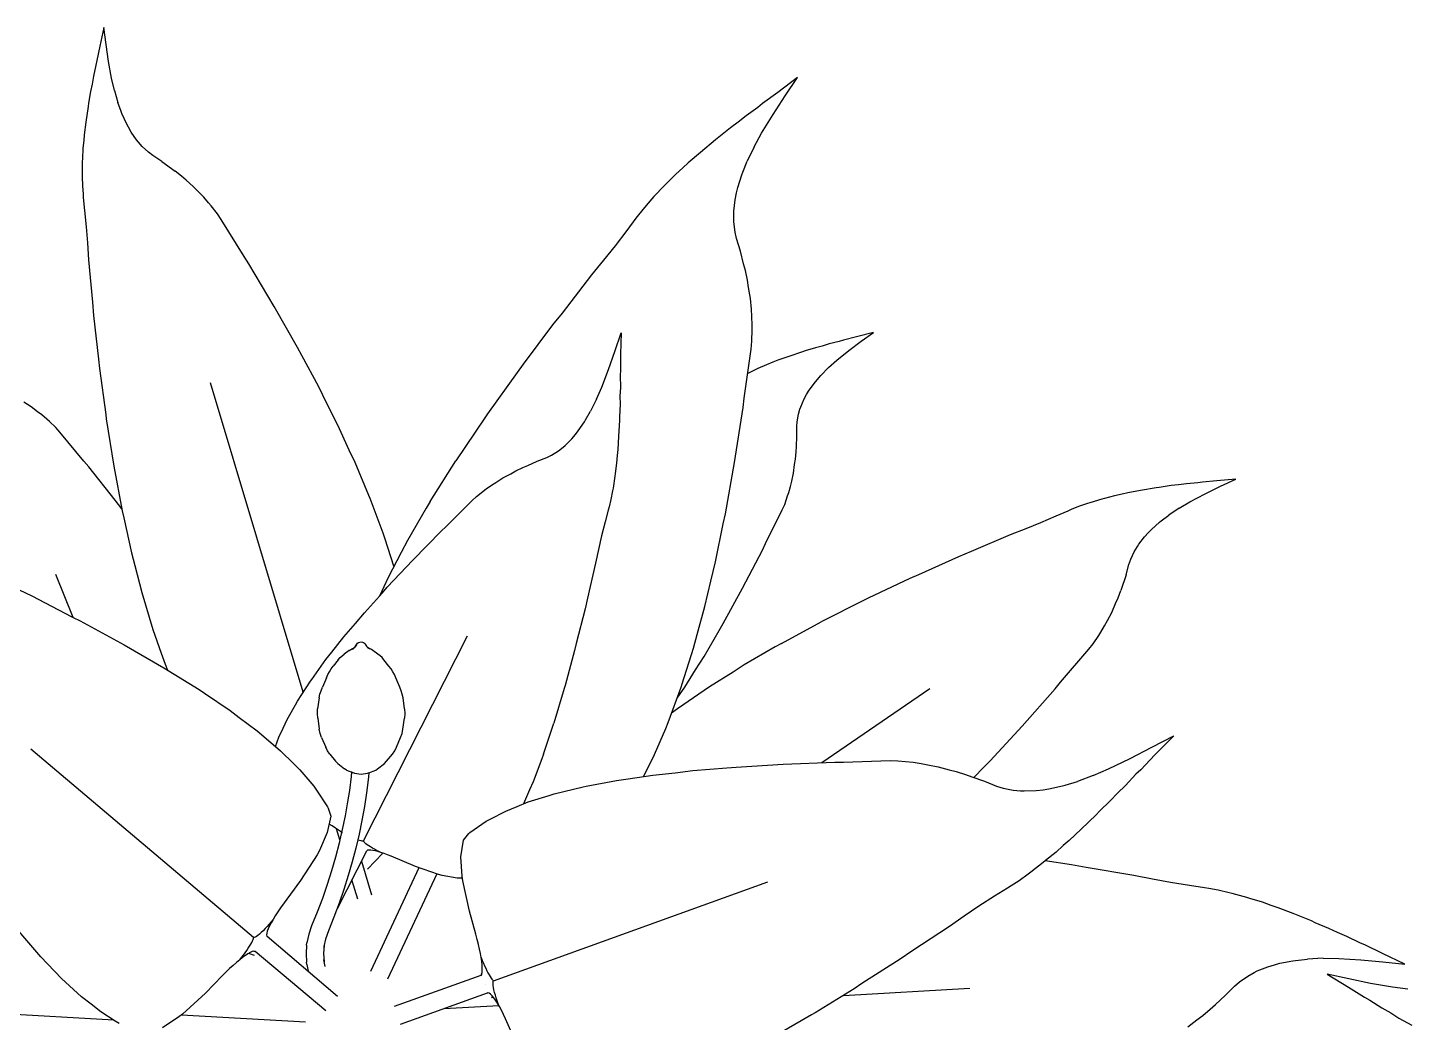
# Model space of a CAD drawing. Header units: metres. Extents: x 244.4 to 340.3, y -4.1 to 64.3.
# Drawn here: x 251.704 to 252.232, y 35.942 to 36.323 of the extents above; entities that cross this region are included whole.
import ezdxf

# ---------------------------------------------------------------- set-up
doc = ezdxf.new("R2010")
doc.units = ezdxf.units.M
doc.layers.add('Edges', color=7, linetype='Continuous')

msp = doc.modelspace()

# ---------------------------------------------------------------- linework, layer by layer
at = {"layer": 'Edges'}
for p, q in [((251.73293, 36.32262), (251.73139, 36.31547)), ((251.73375, 36.31618), (251.73293, 36.32262)), ((251.73139, 36.31547), (251.73014, 36.31002)), ((251.73468, 36.30969), (251.73375, 36.31618)), ((251.73014, 36.31002), (251.72984, 36.30824)), ((251.73586, 36.3032), (251.73468, 36.30969)), ((251.72888, 36.30402), (251.72838, 36.30096)), ((251.72984, 36.30824), (251.72888, 36.30402)), ((251.73692, 36.29857), (251.73586, 36.3032)), ((251.99858, 36.30347), (251.99098, 36.29777)), ((251.99382, 36.29644), (251.99858, 36.30347)), ((251.72777, 36.29818), (251.72706, 36.29369)), ((251.72838, 36.30096), (251.72777, 36.29818)), ((251.73692, 36.29857), (251.73826, 36.29395)), ((251.99098, 36.29777), (251.98513, 36.29355)), ((251.72706, 36.29369), (251.72681, 36.29246)), ((251.73949, 36.29053), (251.73826, 36.29395)), ((251.98513, 36.29355), (251.98334, 36.29207)), ((251.98915, 36.28936), (251.99382, 36.29644)), ((251.72681, 36.29246), (251.72596, 36.28647)), ((251.73979, 36.28971), (251.73949, 36.29053)), ((251.74149, 36.28595), (251.73979, 36.28971)), ((251.97885, 36.28886), (251.97577, 36.28636)), ((251.98334, 36.29207), (251.97885, 36.28886)), ((251.98477, 36.28217), (251.98915, 36.28936)), ((251.72596, 36.28647), (251.72535, 36.28161)), ((251.74229, 36.28449), (251.74149, 36.28595)), ((251.74337, 36.28259), (251.74229, 36.28449)), ((251.74542, 36.2796), (251.74337, 36.28259)), ((251.97285, 36.28425), (251.9684, 36.28061)), ((251.97577, 36.28636), (251.97285, 36.28425)), ((251.98187, 36.27691), (251.98477, 36.28217)), ((251.72519, 36.27936), (251.72488, 36.27642)), ((251.72535, 36.28161), (251.72519, 36.27936)), ((251.7461, 36.27879), (251.74542, 36.2796)), ((251.74761, 36.27707), (251.7461, 36.27879)), ((251.74995, 36.2749), (251.74761, 36.27707)), ((251.96713, 36.27968), (251.96131, 36.27481)), ((251.9684, 36.28061), (251.96713, 36.27968)), ((251.98187, 36.27691), (251.97926, 36.27146)), ((251.72462, 36.27138), (251.72455, 36.26656)), ((251.7247, 36.27237), (251.72462, 36.27138)), ((251.72488, 36.27642), (251.7247, 36.27237)), ((251.7516, 36.27366), (251.74995, 36.2749)), ((251.75506, 36.2714), (251.7516, 36.27366)), ((251.75506, 36.2714), (251.76015, 36.2677)), ((251.96131, 36.27481), (251.95669, 36.27086)), ((251.97757, 36.26723), (251.97926, 36.27146)), ((251.72455, 36.26656), (251.72459, 36.26556)), ((251.76256, 36.26577), (251.76015, 36.2677)), ((251.95196, 36.26653), (251.94843, 36.26301)), ((251.95467, 36.26893), (251.95196, 36.26653)), ((251.95669, 36.27086), (251.95467, 36.26893)), ((251.97567, 36.26136), (251.97718, 36.26623)), ((251.97718, 36.26623), (251.97757, 36.26723)), ((251.72459, 36.26556), (251.72466, 36.26196)), ((251.72466, 36.26196), (251.7249, 36.25896)), ((251.76434, 36.26421), (251.76256, 36.26577)), ((251.76707, 36.26178), (251.76434, 36.26421)), ((251.76952, 36.25932), (251.76707, 36.26178)), ((251.94755, 36.26219), (251.94353, 36.25795)), ((251.94843, 36.26301), (251.94755, 36.26219)), ((251.97522, 36.25935), (251.97567, 36.26136)), ((251.7249, 36.25896), (251.72499, 36.25752)), ((251.72499, 36.25752), (251.72553, 36.25256)), ((251.77115, 36.25765), (251.76952, 36.25932)), ((251.77301, 36.25554), (251.77115, 36.25765)), ((251.77395, 36.25437), (251.77301, 36.25554)), ((251.94275, 36.25702), (251.9399, 36.2538)), ((251.94353, 36.25795), (251.94275, 36.25702)), ((251.97418, 36.25232), (251.97468, 36.25674)), ((251.97468, 36.25674), (251.97522, 36.25935)), ((251.72553, 36.25256), (251.72611, 36.2463)), ((251.77634, 36.25131), (251.77395, 36.25437)), ((251.77783, 36.24911), (251.77634, 36.25131)), ((251.93769, 36.25096), (251.93662, 36.24964)), ((251.9399, 36.2538), (251.93769, 36.25096)), ((251.97415, 36.25102), (251.97418, 36.25232)), ((251.97419, 36.24823), (251.97415, 36.25102)), ((251.72611, 36.2463), (251.7266, 36.24016)), ((251.78662, 36.23495), (251.77783, 36.24911)), ((251.93662, 36.24964), (251.93313, 36.24491)), ((251.97465, 36.24436), (251.97419, 36.24823)), ((251.7266, 36.24016), (251.72702, 36.23377)), ((251.93313, 36.24491), (251.92868, 36.23909)), ((251.97522, 36.24188), (251.97465, 36.24436)), ((251.97669, 36.23705), (251.97522, 36.24188)), ((251.78837, 36.23221), (251.78662, 36.23495)), ((251.92868, 36.23909), (251.92428, 36.23356)), ((251.9779, 36.23221), (251.97669, 36.23705)), ((251.72702, 36.23377), (251.72855, 36.21753)), ((251.79812, 36.21586), (251.78837, 36.23221)), ((251.92428, 36.23356), (251.91966, 36.22796)), ((251.97857, 36.22962), (251.9779, 36.23221)), ((251.97933, 36.22597), (251.97857, 36.22962)), ((251.91966, 36.22796), (251.90836, 36.21335)), ((251.97977, 36.22316), (251.97933, 36.22597)), ((251.98046, 36.21886), (251.97977, 36.22316)), ((251.98085, 36.21477), (251.98046, 36.21886)), ((251.72855, 36.21753), (251.72897, 36.21236)), ((251.80703, 36.20021), (251.79812, 36.21586)), ((251.90836, 36.21335), (251.90474, 36.20882)), ((251.98109, 36.21204), (251.98085, 36.21477)), ((251.72897, 36.21236), (251.73086, 36.19563)), ((251.90474, 36.20882), (251.89351, 36.19374)), ((251.98121, 36.20877), (251.98109, 36.21204)), ((251.98119, 36.20702), (251.98121, 36.20877)), ((251.92859, 36.19869), (251.93097, 36.20574)), ((251.93097, 36.20574), (251.93079, 36.19758)), ((251.98109, 36.20257), (251.98119, 36.20702)), ((252.01611, 36.203), (252.01453, 36.20251)), ((252.02113, 36.20423), (252.01611, 36.203)), ((252.02767, 36.20594), (252.02113, 36.20423)), ((252.02291, 36.20252), (252.02767, 36.20594)), ((251.80869, 36.19705), (251.80703, 36.20021)), ((251.92616, 36.19175), (251.92859, 36.19869)), ((251.93079, 36.19758), (251.93078, 36.19145)), ((251.97814, 36.1808), (251.9808, 36.19956)), ((251.9808, 36.19956), (251.98109, 36.20257)), ((252.00038, 36.19852), (251.99517, 36.19677)), ((252.00148, 36.19882), (252.00038, 36.19852)), ((252.00543, 36.20008), (252.00148, 36.19882)), ((252.00796, 36.20071), (252.00543, 36.20008)), ((252.01067, 36.20156), (252.00796, 36.20071)), ((252.01453, 36.20251), (252.01067, 36.20156)), ((252.01359, 36.1953), (252.01817, 36.199)), ((252.01817, 36.199), (252.02291, 36.20252)), ((251.73086, 36.19563), (251.73123, 36.19208)), ((251.81515, 36.18506), (251.80869, 36.19705)), ((251.89351, 36.19374), (251.89111, 36.19062)), ((251.98666, 36.19357), (251.98336, 36.19208)), ((251.98913, 36.19451), (251.98666, 36.19357)), ((251.991, 36.1953), (251.98913, 36.19451)), ((251.99517, 36.19677), (251.991, 36.1953)), ((252.01044, 36.19248), (252.00744, 36.18943)), ((252.01044, 36.19248), (252.01359, 36.1953)), ((251.73123, 36.19208), (251.73359, 36.17452)), ((251.89111, 36.19062), (251.87982, 36.17475)), ((251.92356, 36.185), (251.92616, 36.19175)), ((251.93078, 36.19145), (251.93066, 36.18946)), ((251.93066, 36.18946), (251.93069, 36.18482)), ((251.98254, 36.19174), (251.97948, 36.19024)), ((251.98336, 36.19208), (251.98254, 36.19174)), ((252.00486, 36.18638), (252.00535, 36.18697)), ((252.00535, 36.18697), (252.00744, 36.18943)), ((251.80923, 36.06822), (251.77373, 36.18657)), ((251.81827, 36.17874), (251.81515, 36.18506)), ((251.92154, 36.18033), (251.92356, 36.185)), ((251.93069, 36.18482), (251.93053, 36.18147)), ((252.00106, 36.18045), (252.002, 36.18213)), ((252.002, 36.18213), (252.00275, 36.18341)), ((252.00275, 36.18341), (252.00486, 36.18638)), ((251.70499, 36.17742), (251.7022, 36.17919)), ((251.7075, 36.17558), (251.70499, 36.17742)), ((251.82249, 36.17037), (251.81827, 36.17874)), ((251.92154, 36.18033), (251.91928, 36.17577)), ((251.93055, 36.17846), (251.93032, 36.17365)), ((251.93053, 36.18147), (251.93055, 36.17846)), ((251.97438, 36.15609), (251.9777, 36.17717)), ((251.9777, 36.17717), (251.97814, 36.1808)), ((251.99888, 36.17461), (251.99945, 36.17659)), ((251.99945, 36.17659), (251.99975, 36.17749)), ((251.99975, 36.17749), (252.00106, 36.18045)), ((251.70916, 36.17434), (251.7075, 36.17558)), ((251.71107, 36.17275), (251.70916, 36.17434)), ((251.71205, 36.17184), (251.71107, 36.17275)), ((251.71451, 36.1695), (251.71205, 36.17184)), ((251.73359, 36.17452), (251.7338, 36.17287)), ((251.7338, 36.17287), (251.7367, 36.15471)), ((251.87875, 36.17329), (251.86764, 36.1568)), ((251.87982, 36.17475), (251.87875, 36.17329)), ((251.91456, 36.16822), (251.91693, 36.1717)), ((251.91693, 36.1717), (251.91738, 36.17247)), ((251.91738, 36.17247), (251.91928, 36.17577)), ((251.93033, 36.17236), (251.92998, 36.16608)), ((251.93032, 36.17365), (251.93033, 36.17236)), ((251.99825, 36.16986), (251.99838, 36.17176)), ((251.99838, 36.17176), (251.99888, 36.17461)), ((251.71606, 36.1678), (251.71451, 36.1695)), ((251.72525, 36.15667), (251.71606, 36.1678)), ((251.82683, 36.16089), (251.82249, 36.17037)), ((251.9121, 36.16522), (251.9135, 36.16689)), ((251.9135, 36.16689), (251.91456, 36.16822)), ((251.92998, 36.16608), (251.92968, 36.1611)), ((251.99808, 36.16227), (251.99826, 36.16604)), ((251.99826, 36.16604), (251.99825, 36.16986)), ((251.82906, 36.15614), (251.82683, 36.16089)), ((251.90434, 36.15896), (251.90698, 36.16061)), ((251.90698, 36.16061), (251.90875, 36.16198)), ((251.90875, 36.16198), (251.90956, 36.16266)), ((251.90956, 36.16266), (251.9121, 36.16522)), ((251.92968, 36.1611), (251.92942, 36.15881)), ((251.99799, 36.16025), (251.99808, 36.16227)), ((251.72707, 36.15453), (251.72525, 36.15667)), ((251.83433, 36.14356), (251.82906, 36.15614)), ((251.8578, 36.1412), (251.86764, 36.1568)), ((251.89519, 36.155), (251.89879, 36.15662)), ((251.89879, 36.15662), (251.90251, 36.15808)), ((251.90251, 36.15808), (251.90434, 36.15896)), ((251.9292, 36.15588), (251.92867, 36.15187)), ((251.92942, 36.15881), (251.9292, 36.15588)), ((251.9709, 36.13651), (251.97438, 36.15609)), ((251.99695, 36.15205), (251.99742, 36.15532)), ((251.99742, 36.15532), (251.99773, 36.15744)), ((251.99773, 36.15744), (251.99799, 36.16025)), ((251.73726, 36.1417), (251.72707, 36.15453)), ((251.7367, 36.15471), (251.73991, 36.13765)), ((251.88304, 36.14853), (251.88573, 36.15022)), ((251.88573, 36.15022), (251.8887, 36.15181)), ((251.8887, 36.15181), (251.89065, 36.15289)), ((251.89065, 36.15289), (251.89327, 36.15417)), ((251.89327, 36.15417), (251.89519, 36.155)), ((251.92858, 36.15091), (251.92787, 36.14627)), ((251.92867, 36.15187), (251.92858, 36.15091)), ((251.99629, 36.14901), (251.99695, 36.15205)), ((251.87557, 36.14315), (251.87923, 36.14601)), ((251.87923, 36.14601), (251.88128, 36.14744)), ((251.88128, 36.14744), (251.88304, 36.14853)), ((251.92766, 36.14531), (251.92704, 36.14196)), ((251.92787, 36.14627), (251.92766, 36.14531)), ((251.99516, 36.14459), (251.99584, 36.14698)), ((251.99584, 36.14698), (251.99629, 36.14901)), ((252.12987, 36.14544), (252.12505, 36.14455)), ((252.13583, 36.14646), (252.12987, 36.14544)), ((252.13708, 36.14659), (252.13583, 36.14646)), ((252.14157, 36.14728), (252.13708, 36.14659)), ((252.14441, 36.14755), (252.14157, 36.14728)), ((252.14748, 36.148), (252.14441, 36.14755)), ((252.15178, 36.14837), (252.14748, 36.148)), ((252.15357, 36.14863), (252.15178, 36.14837)), ((252.15915, 36.14909), (252.15357, 36.14863)), ((252.15464, 36.1442), (252.16054, 36.14706)), ((252.16642, 36.1498), (252.15915, 36.14909)), ((252.16054, 36.14706), (252.16642, 36.1498)), ((251.73977, 36.1384), (251.73726, 36.1417)), ((251.83485, 36.14233), (251.83433, 36.14356)), ((251.83983, 36.1291), (251.83485, 36.14233)), ((251.8578, 36.1412), (251.85637, 36.1387)), ((251.86398, 36.13168), (251.87391, 36.14164)), ((251.87391, 36.14164), (251.87557, 36.14315)), ((251.92704, 36.14196), (251.92635, 36.1392)), ((251.99268, 36.13801), (251.99361, 36.14012)), ((251.99361, 36.14012), (251.99474, 36.14333)), ((251.99474, 36.14333), (251.99516, 36.14459)), ((252.10953, 36.1404), (252.10612, 36.13923)), ((252.11047, 36.14074), (252.10953, 36.1404)), ((252.11508, 36.14213), (252.11047, 36.14074)), ((252.11605, 36.14236), (252.11508, 36.14213)), ((252.11997, 36.14342), (252.11605, 36.14236)), ((252.12286, 36.14402), (252.11997, 36.14342)), ((252.12505, 36.14455), (252.12286, 36.14402)), ((252.14473, 36.13869), (252.14882, 36.1411)), ((252.14882, 36.1411), (252.15464, 36.1442)), ((251.73991, 36.13765), (251.74051, 36.13499)), ((251.74051, 36.13499), (251.74347, 36.12156)), ((251.85637, 36.1387), (251.84917, 36.12632)), ((251.92605, 36.1379), (251.92484, 36.13348)), ((251.92635, 36.1392), (251.92605, 36.1379)), ((251.97006, 36.13267), (251.9709, 36.13651)), ((251.98627, 36.12508), (251.99268, 36.13801)), ((252.09744, 36.13555), (252.09164, 36.13309)), ((252.10199, 36.13756), (252.09744, 36.13555)), ((252.10334, 36.13809), (252.10199, 36.13756)), ((252.10612, 36.13923), (252.10334, 36.13809)), ((252.13785, 36.13379), (252.14073, 36.13601)), ((252.14473, 36.13869), (252.14073, 36.13601)), ((251.8406, 36.12673), (251.83983, 36.1291)), ((251.85119, 36.1187), (251.86205, 36.12984)), ((251.86205, 36.12984), (251.86398, 36.13168)), ((251.92484, 36.13348), (251.92346, 36.12803)), ((251.96714, 36.11816), (251.97006, 36.13267)), ((252.08594, 36.13076), (252.07999, 36.12842)), ((252.09164, 36.13309), (252.08594, 36.13076)), ((252.13147, 36.12768), (252.13294, 36.12929)), ((252.13294, 36.12929), (252.13409, 36.13049)), ((252.13409, 36.13049), (252.13716, 36.13325)), ((252.13716, 36.13325), (252.13785, 36.13379)), ((251.84399, 36.11643), (251.8406, 36.12673)), ((251.84917, 36.12632), (251.84674, 36.12167)), ((251.92346, 36.12803), (251.92228, 36.12283)), ((251.98507, 36.12254), (251.98627, 36.12508)), ((252.07999, 36.12842), (252.06498, 36.12202)), ((252.1275, 36.12196), (252.12867, 36.12393)), ((252.12867, 36.12393), (252.12924, 36.12482)), ((252.12924, 36.12482), (252.13147, 36.12768)), ((251.74347, 36.12156), (251.74474, 36.11668)), ((251.84143, 36.10838), (251.85119, 36.1187)), ((251.84674, 36.12167), (251.84172, 36.11212)), ((251.92228, 36.12283), (251.92121, 36.11756)), ((251.97751, 36.108), (251.98507, 36.12254)), ((252.06018, 36.12004), (252.04482, 36.11316)), ((252.06498, 36.12202), (252.06018, 36.12004)), ((252.12546, 36.11712), (252.12614, 36.11908)), ((252.12614, 36.11908), (252.1275, 36.12196)), ((251.72111, 36.09683), (251.71447, 36.11325)), ((251.74474, 36.11668), (251.7474, 36.10642)), ((251.92121, 36.11756), (251.91805, 36.10425)), ((251.96532, 36.11074), (251.96714, 36.11816)), ((252.04482, 36.11316), (252.04155, 36.11173)), ((252.12436, 36.11315), (252.12238, 36.10717)), ((252.12436, 36.11315), (252.12546, 36.11712)), ((251.84172, 36.11212), (251.83838, 36.10494)), ((251.8396, 36.10627), (251.84143, 36.10838)), ((251.96308, 36.101), (251.96532, 36.11074)), ((251.97011, 36.09449), (251.97751, 36.108)), ((252.04155, 36.11173), (252.02554, 36.10414)), ((251.70041, 36.10738), (251.70525, 36.10508)), ((251.70525, 36.10508), (251.72064, 36.09707)), ((251.7474, 36.10642), (251.75169, 36.0922)), ((251.83264, 36.09863), (251.8396, 36.10627)), ((251.91805, 36.10425), (251.91717, 36.10013)), ((252.02403, 36.10344), (252.00761, 36.09516)), ((252.02554, 36.10414), (252.02403, 36.10344)), ((252.12033, 36.10212), (252.12128, 36.10429)), ((252.12128, 36.10429), (252.12238, 36.10717)), ((251.82926, 36.09453), (251.83264, 36.09863)), ((251.91717, 36.10013), (251.91381, 36.08689)), ((251.96011, 36.09032), (251.96308, 36.101)), ((252.11725, 36.09569), (252.11885, 36.09877)), ((252.11885, 36.09877), (252.12033, 36.10212)), ((251.72064, 36.09707), (251.72111, 36.09683)), ((251.72111, 36.09683), (251.72383, 36.09549)), ((251.72383, 36.09549), (251.73927, 36.08706)), ((251.75169, 36.0922), (251.75483, 36.08321)), ((251.82481, 36.08941), (251.82926, 36.09453)), ((251.96272, 36.08187), (251.96854, 36.09188)), ((251.96854, 36.09188), (251.97011, 36.09449)), ((251.99233, 36.08691), (252.00761, 36.09516)), ((252.11471, 36.09122), (252.11615, 36.09363)), ((252.11615, 36.09363), (252.11725, 36.09569)), ((251.73927, 36.08706), (251.74069, 36.08632)), ((251.8202, 36.08348), (251.82481, 36.08941)), ((251.82924, 36.0858), (251.82974, 36.08656)), ((251.82974, 36.08656), (251.83005, 36.08694)), ((251.83005, 36.08694), (251.83044, 36.08724)), ((251.83044, 36.08724), (251.8309, 36.08742)), ((251.8309, 36.08742), (251.8314, 36.08749)), ((251.8314, 36.08749), (251.83189, 36.08742)), ((251.83189, 36.08742), (251.83235, 36.08724)), ((251.83235, 36.08724), (251.83274, 36.08694)), ((251.83236, 36.01132), (251.87215, 36.08975)), ((251.83274, 36.08694), (251.83305, 36.08656)), ((251.83355, 36.0858), (251.83305, 36.08656)), ((251.91381, 36.08689), (251.91318, 36.08416)), ((251.9587, 36.08502), (251.96011, 36.09032)), ((251.99233, 36.08691), (251.98998, 36.08553)), ((252.11005, 36.08467), (252.11169, 36.08676)), ((252.11169, 36.08676), (252.11388, 36.08996)), ((252.11388, 36.08996), (252.11471, 36.09122)), ((251.74069, 36.08632), (251.75588, 36.07755)), ((251.75483, 36.08321), (251.75636, 36.07889)), ((251.81792, 36.08069), (251.8202, 36.08348)), ((251.82267, 36.08065), (251.82337, 36.08144)), ((251.82337, 36.08144), (251.82413, 36.08215)), ((251.82413, 36.08215), (251.82495, 36.0828)), ((251.82684, 36.08421), (251.82495, 36.0828)), ((251.82684, 36.08421), (251.82746, 36.0846)), ((251.82746, 36.0846), (251.82814, 36.08491)), ((251.82808, 36.08469), (251.82859, 36.08512)), ((251.82814, 36.08491), (251.82859, 36.08512)), ((251.82859, 36.08512), (251.82861, 36.08513)), ((251.82861, 36.08513), (251.82865, 36.08517)), ((251.82865, 36.08517), (251.82917, 36.08571)), ((251.82878, 36.08521), (251.82865, 36.08517)), ((251.82878, 36.08521), (251.82867, 36.08507)), ((251.82882, 36.08526), (251.82878, 36.08521)), ((251.82917, 36.08571), (251.82882, 36.08526)), ((251.82905, 36.08542), (251.82882, 36.08526)), ((251.82917, 36.08571), (251.82924, 36.0858)), ((251.82963, 36.08629), (251.82924, 36.0858)), ((251.83362, 36.08571), (251.83355, 36.0858)), ((251.83414, 36.08517), (251.83362, 36.08571)), ((251.83397, 36.08526), (251.83362, 36.08571)), ((251.83397, 36.08526), (251.83374, 36.08542)), ((251.83401, 36.08521), (251.83397, 36.08526)), ((251.83412, 36.08507), (251.83401, 36.08521)), ((251.83414, 36.08517), (251.83401, 36.08521)), ((251.83418, 36.08513), (251.83414, 36.08517)), ((251.8342, 36.08512), (251.83418, 36.08513)), ((251.83465, 36.08491), (251.8342, 36.08512)), ((251.83471, 36.08469), (251.8342, 36.08512)), ((251.83533, 36.0846), (251.83465, 36.08491)), ((251.83595, 36.08421), (251.83533, 36.0846)), ((251.83784, 36.0828), (251.83595, 36.08421)), ((251.83867, 36.08215), (251.83784, 36.0828)), ((251.83942, 36.08144), (251.83867, 36.08215)), ((251.84012, 36.08065), (251.83942, 36.08144)), ((251.91318, 36.08416), (251.90952, 36.0708)), ((251.9544, 36.07147), (251.9587, 36.08502)), ((251.9595, 36.07683), (251.96272, 36.08187)), ((251.98998, 36.08553), (251.97809, 36.07862)), ((252.09923, 36.072), (252.11005, 36.08467)), ((251.75588, 36.07755), (251.76934, 36.06921)), ((251.75636, 36.07889), (251.75725, 36.0767)), ((251.81248, 36.07313), (251.81792, 36.08069)), ((251.81863, 36.07492), (251.81924, 36.07605)), ((251.81924, 36.07605), (251.81994, 36.07713)), ((251.81994, 36.07713), (251.82071, 36.07816)), ((251.82267, 36.08065), (251.82071, 36.07816)), ((251.84208, 36.07816), (251.84012, 36.08065)), ((251.84285, 36.07713), (251.84208, 36.07816)), ((251.84355, 36.07605), (251.84285, 36.07713)), ((251.84416, 36.07492), (251.84355, 36.07605)), ((251.95532, 36.07012), (251.9595, 36.07683)), ((251.97809, 36.07862), (251.97383, 36.07593)), ((251.80702, 36.06482), (251.81197, 36.07244)), ((251.81197, 36.07244), (251.81248, 36.07313)), ((251.81809, 36.07374), (251.81656, 36.07013)), ((251.81809, 36.07374), (251.81863, 36.07492)), ((251.8447, 36.07374), (251.84416, 36.07492)), ((251.84623, 36.07013), (251.8447, 36.07374)), ((251.90952, 36.0708), (251.90921, 36.06957)), ((251.954, 36.07017), (251.9544, 36.07147)), ((251.97383, 36.07593), (251.96486, 36.07028)), ((252.09715, 36.06949), (252.09923, 36.072)), ((251.76934, 36.06921), (251.77138, 36.0678)), ((251.77138, 36.0678), (251.78124, 36.06116)), ((251.81531, 36.066), (251.81474, 36.0618)), ((251.81531, 36.066), (251.81563, 36.0674)), ((251.81563, 36.0674), (251.81605, 36.06878)), ((251.81605, 36.06878), (251.81656, 36.07013)), ((251.84674, 36.06878), (251.84623, 36.07013)), ((251.84716, 36.0674), (251.84674, 36.06878)), ((251.84748, 36.066), (251.84716, 36.0674)), ((251.84805, 36.0618), (251.84748, 36.066)), ((251.90921, 36.06957), (251.90524, 36.05634)), ((251.94904, 36.05664), (251.954, 36.07017)), ((251.95245, 36.06595), (251.95532, 36.07012)), ((251.96486, 36.07028), (251.95262, 36.06187)), ((252.00785, 36.04124), (252.04922, 36.06957)), ((252.08454, 36.05523), (252.09715, 36.06949)), ((251.78124, 36.06116), (251.78471, 36.05854)), ((251.80303, 36.05772), (251.80624, 36.06342)), ((251.80624, 36.06342), (251.80702, 36.06482)), ((251.81466, 36.06004), (251.81474, 36.0618)), ((251.84805, 36.0618), (251.84813, 36.06004)), ((251.95262, 36.06187), (251.95032, 36.06014)), ((251.78471, 36.05854), (251.79163, 36.05337)), ((251.80149, 36.0544), (251.80303, 36.05772)), ((251.81481, 36.05828), (251.81466, 36.06004)), ((251.81481, 36.05828), (251.81537, 36.0541)), ((251.84742, 36.0541), (251.84798, 36.05828)), ((251.84813, 36.06004), (251.84798, 36.05828)), ((251.90129, 36.04452), (251.90524, 36.05634)), ((251.94804, 36.05432), (251.94904, 36.05664)), ((252.07234, 36.04199), (252.08454, 36.05523)), ((251.79163, 36.05337), (251.79866, 36.04739)), ((251.79866, 36.04739), (251.79995, 36.05104)), ((251.79995, 36.05104), (251.80149, 36.0544)), ((251.81572, 36.05243), (251.81537, 36.0541)), ((251.81628, 36.05082), (251.81572, 36.05243)), ((251.81628, 36.05082), (251.81785, 36.04715)), ((251.84495, 36.04715), (251.84651, 36.05082)), ((251.84651, 36.05082), (251.84707, 36.05243)), ((251.84707, 36.05243), (251.84742, 36.0541)), ((251.94378, 36.04433), (251.94804, 36.05432)), ((252.13425, 36.04713), (252.1426, 36.05156)), ((252.1426, 36.05156), (252.13531, 36.04418)), ((251.79023, 35.97432), (251.70492, 36.04641)), ((251.79866, 36.04739), (251.80052, 36.04581)), ((251.80052, 36.04581), (251.80569, 36.04073)), ((251.81853, 36.04579), (251.81785, 36.04715)), ((251.81941, 36.04454), (251.81853, 36.04579)), ((251.81941, 36.04454), (251.82161, 36.04175)), ((251.84118, 36.04175), (251.84338, 36.04454)), ((251.84338, 36.04454), (251.84426, 36.04579)), ((251.84426, 36.04579), (251.84495, 36.04715)), ((251.90129, 36.04452), (251.90058, 36.04271)), ((251.94107, 36.03889), (251.94378, 36.04433)), ((252.12596, 36.04283), (252.13425, 36.04713)), ((251.80569, 36.04073), (251.80796, 36.03845)), ((251.82248, 36.04087), (251.82161, 36.04175)), ((251.82248, 36.04087), (251.82509, 36.03891)), ((251.8377, 36.03891), (251.84031, 36.04087)), ((251.84031, 36.04087), (251.84118, 36.04175)), ((251.90058, 36.04271), (251.89728, 36.03394)), ((251.95842, 36.03821), (251.9715, 36.03921)), ((251.9715, 36.03921), (251.97504, 36.03957)), ((251.97504, 36.03957), (251.99305, 36.04061)), ((251.99305, 36.04061), (252.01279, 36.04145)), ((252.01279, 36.04145), (252.01618, 36.04146)), ((252.01618, 36.04146), (252.03403, 36.04202)), ((252.03403, 36.04202), (252.03688, 36.04197)), ((252.03688, 36.04197), (252.04276, 36.04143)), ((252.04276, 36.04143), (252.04588, 36.04096)), ((252.04588, 36.04096), (252.04847, 36.04044)), ((252.04847, 36.04044), (252.05242, 36.03965)), ((252.05242, 36.03965), (252.05656, 36.03854)), ((252.0661, 36.03557), (252.06984, 36.03945)), ((252.06984, 36.03945), (252.07234, 36.04199)), ((252.11768, 36.03886), (252.12596, 36.04283)), ((252.13531, 36.04418), (252.12997, 36.03852)), ((251.80796, 36.03845), (251.81325, 36.03218)), ((251.82581, 36.03842), (251.82509, 36.03891)), ((251.82581, 36.03842), (251.8285, 36.03733)), ((251.82756, 36.03591), (251.82691, 36.03063)), ((251.82772, 36.03764), (251.82756, 36.03591)), ((251.82774, 36.03784), (251.82772, 36.03764)), ((251.82893, 36.03718), (251.8285, 36.03733)), ((251.82893, 36.03718), (251.8314, 36.03687)), ((251.8314, 36.03687), (251.83386, 36.03718)), ((251.83423, 36.03585), (251.83358, 36.03055)), ((251.83386, 36.03718), (251.83429, 36.03733)), ((251.83437, 36.03736), (251.83423, 36.03585)), ((251.83429, 36.03733), (251.83437, 36.03736)), ((251.83437, 36.03736), (251.83698, 36.03842)), ((251.83698, 36.03842), (251.8377, 36.03891)), ((251.89728, 36.03394), (251.89589, 36.03081)), ((251.91758, 36.0322), (251.92919, 36.03444)), ((251.92919, 36.03444), (251.93373, 36.03505)), ((251.93373, 36.03505), (251.94315, 36.03651)), ((251.93959, 36.03596), (251.94107, 36.03889)), ((251.94315, 36.03651), (251.95173, 36.03737)), ((251.95173, 36.03737), (251.95842, 36.03821)), ((252.05656, 36.03854), (252.0593, 36.03784)), ((252.0593, 36.03784), (252.06283, 36.03674)), ((252.06283, 36.03674), (252.06533, 36.03584)), ((252.06533, 36.03584), (252.07007, 36.0342)), ((252.07007, 36.0342), (252.07477, 36.0323)), ((252.10106, 36.03265), (252.10569, 36.03405)), ((252.11175, 36.03629), (252.10569, 36.03405)), ((252.11175, 36.03629), (252.11768, 36.03886)), ((252.12813, 36.03679), (252.12412, 36.03247)), ((252.12997, 36.03852), (252.12813, 36.03679)), ((251.81325, 36.03218), (251.81433, 36.03072)), ((251.81433, 36.03072), (251.8185, 36.02431)), ((251.82691, 36.03063), (251.82623, 36.02619)), ((251.83346, 36.02971), (251.83267, 36.02442)), ((251.83358, 36.03055), (251.83346, 36.02971)), ((251.89589, 36.03081), (251.89356, 36.02545)), ((251.89543, 36.02619), (251.90336, 36.02866)), ((251.90336, 36.02866), (251.90529, 36.02927)), ((251.90529, 36.02927), (251.9165, 36.03201)), ((251.9165, 36.03201), (251.91758, 36.0322)), ((252.07477, 36.0323), (252.07723, 36.03153)), ((252.07723, 36.03153), (252.08111, 36.03075)), ((252.08111, 36.03075), (252.08394, 36.03047)), ((252.08394, 36.03047), (252.08528, 36.0304)), ((252.08528, 36.0304), (252.08987, 36.03055)), ((252.08987, 36.03055), (252.09261, 36.03088)), ((252.09261, 36.03088), (252.09475, 36.03118)), ((252.09475, 36.03118), (252.09997, 36.03233)), ((252.09997, 36.03233), (252.10106, 36.03265)), ((252.12105, 36.02952), (252.11845, 36.02672)), ((252.12412, 36.03247), (252.12105, 36.02952)), ((251.8185, 36.02431), (251.81873, 36.0238)), ((251.81873, 36.0238), (251.8198, 36.0207)), ((251.82623, 36.02619), (251.82529, 36.02091)), ((251.83267, 36.02442), (251.83172, 36.01913)), ((251.88676, 36.0227), (251.89111, 36.02447)), ((251.89111, 36.02447), (251.89543, 36.02619)), ((252.11845, 36.02672), (252.11405, 36.02248)), ((251.8198, 36.0207), (251.81846, 36.01445)), ((251.82529, 36.02091), (251.8242, 36.01563)), ((251.83172, 36.01913), (251.83063, 36.01383)), ((251.87303, 36.01451), (251.87927, 36.0188)), ((251.87927, 36.0188), (251.88085, 36.01966)), ((251.88085, 36.01966), (251.88676, 36.0227)), ((252.11292, 36.02127), (252.10713, 36.01577)), ((252.11405, 36.02248), (252.11292, 36.02127)), ((251.81846, 36.01445), (251.81541, 36.00764)), ((251.82026, 36.01703), (251.81916, 36.0177)), ((251.82154, 36.0162), (251.82026, 36.01703)), ((251.82275, 36.0154), (251.82154, 36.0162)), ((251.82327, 36.01168), (251.822, 36.0159)), ((251.82385, 36.01462), (251.82275, 36.0154)), ((251.8242, 36.01563), (251.82327, 36.01168)), ((251.82395, 36.01455), (251.82385, 36.01462)), ((251.82402, 36.0145), (251.82395, 36.01455)), ((251.82427, 36.01431), (251.82414, 36.01441)), ((251.83063, 36.01383), (251.83015, 36.01167)), ((251.87056, 36.01158), (251.87264, 36.01411)), ((251.87264, 36.01411), (251.87303, 36.01451)), ((252.10713, 36.01577), (252.10252, 36.01143)), ((251.81541, 36.00764), (251.81455, 36.006)), ((251.82296, 36.01036), (251.82158, 36.00509)), ((251.82232, 35.98537), (251.83355, 36.00745)), ((251.82327, 36.01168), (251.82296, 36.01036)), ((251.82332, 36.01152), (251.82327, 36.01168)), ((251.82939, 36.00855), (251.828, 36.00326)), ((251.83015, 36.01167), (251.82939, 36.00855)), ((251.82974, 36.00957), (251.82976, 36.00953)), ((251.82999, 36.01172), (251.83015, 36.01167)), ((251.83015, 36.01167), (251.83074, 36.01151)), ((251.83074, 36.01151), (251.83126, 36.01139)), ((251.83126, 36.01139), (251.83171, 36.01132)), ((251.83171, 36.01132), (251.83207, 36.0113)), ((251.83207, 36.0113), (251.83236, 36.01132)), ((251.83241, 36.01112), (251.83236, 36.01132)), ((251.83258, 36.01086), (251.83241, 36.01112)), ((251.83286, 36.01056), (251.83258, 36.01086)), ((251.83326, 36.01021), (251.83286, 36.01056)), ((251.83376, 36.00982), (251.83326, 36.01021)), ((251.83355, 36.00745), (251.83363, 36.00753)), ((251.834, 36.00771), (251.83363, 36.00753)), ((251.83434, 36.00941), (251.83376, 36.00982)), ((251.8345, 36.00777), (251.834, 36.00771)), ((251.83501, 36.00898), (251.83434, 36.00941)), ((251.83515, 36.00775), (251.8345, 36.00777)), ((251.83574, 36.00854), (251.83501, 36.00898)), ((251.83593, 36.00765), (251.83515, 36.00775)), ((251.83652, 36.0081), (251.83574, 36.00854)), ((251.83683, 36.00747), (251.83593, 36.00765)), ((251.83733, 36.00767), (251.83652, 36.0081)), ((251.83785, 36.00721), (251.83683, 36.00747)), ((251.83816, 36.00726), (251.83733, 36.00767)), ((251.86963, 36.00525), (251.87056, 36.01158)), ((252.10029, 36.00954), (252.09753, 36.00702)), ((252.10252, 36.01143), (252.10029, 36.00954)), ((251.81455, 36.006), (251.80819, 35.99607)), ((251.82158, 36.00509), (251.82005, 35.99982)), ((251.828, 36.00326), (251.82647, 35.99798)), ((251.83156, 36.00354), (251.83544, 35.99058)), ((251.83972, 36.00662), (251.83383, 36.0005)), ((251.83898, 36.00687), (251.83785, 36.00721)), ((251.83898, 36.00687), (251.83816, 36.00726)), ((251.8402, 36.00646), (251.83898, 36.00687)), ((251.84151, 36.00599), (251.8402, 36.00646)), ((251.84289, 36.00545), (251.84151, 36.00599)), ((251.85228, 36.00151), (251.84289, 36.00545)), ((251.87012, 35.99781), (251.86963, 36.00525)), ((252.09263, 36.00296), (252.08792, 35.9993)), ((252.09338, 36.00363), (252.09263, 36.00296)), ((252.09355, 36.00378), (252.09338, 36.00363)), ((252.10339, 36.00214), (252.09338, 36.00363)), ((252.09753, 36.00702), (252.09355, 36.00378)), ((252.10909, 36.00109), (252.10339, 36.00214)), ((251.82005, 35.99982), (251.81838, 35.99456)), ((251.82647, 35.99798), (251.82479, 35.9927)), ((251.83513, 35.96137), (251.8536, 36.00104)), ((251.86034, 35.99867), (251.84155, 35.95838)), ((251.86104, 35.99843), (251.85228, 36.00151)), ((251.86245, 35.99807), (251.86104, 35.99843)), ((251.86822, 35.99696), (251.86245, 35.99807)), ((251.87022, 35.997), (251.86822, 35.99696)), ((251.87035, 35.99597), (251.87012, 35.99781)), ((252.08691, 35.9986), (252.08341, 35.99604)), ((252.08792, 35.9993), (252.08691, 35.9986)), ((252.12731, 35.99803), (252.10909, 36.00109)), ((252.13443, 35.9966), (252.12731, 35.99803)), ((251.80819, 35.99607), (251.80057, 35.98562)), ((251.81838, 35.99456), (251.81655, 35.9893)), ((251.82479, 35.9927), (251.82296, 35.98742)), ((251.83009, 35.98898), (251.82788, 35.99632)), ((251.87286, 35.98445), (251.87035, 35.99597)), ((251.88211, 35.95776), (251.9872, 35.9956)), ((252.07896, 35.99315), (252.07399, 35.99012)), ((252.08036, 35.99409), (252.07896, 35.99315)), ((252.08341, 35.99604), (252.08036, 35.99409)), ((252.14138, 35.99534), (252.13443, 35.9966)), ((252.14862, 35.99417), (252.14138, 35.99534)), ((252.15443, 35.99333), (252.14862, 35.99417)), ((252.1561, 35.99301), (252.15443, 35.99333)), ((252.15964, 35.99241), (252.1561, 35.99301)), ((252.16384, 35.99142), (252.15964, 35.99241)), ((251.81655, 35.9893), (251.81458, 35.98404)), ((251.82296, 35.98742), (251.82099, 35.98215)), ((252.06797, 35.98628), (252.06235, 35.98251)), ((252.07399, 35.99012), (252.06797, 35.98628)), ((252.16502, 35.99117), (252.16384, 35.99142)), ((252.17066, 35.98962), (252.16502, 35.99117)), ((252.1718, 35.98924), (252.17066, 35.98962)), ((252.17656, 35.98779), (252.1718, 35.98924)), ((252.17996, 35.98654), (252.17656, 35.98779)), ((252.18262, 35.98567), (252.17996, 35.98654)), ((251.79767, 35.9812), (251.79693, 35.97991)), ((251.79767, 35.9812), (251.79695, 35.9803)), ((251.79853, 35.9826), (251.79767, 35.9812)), ((251.7995, 35.98407), (251.79853, 35.9826)), ((251.80057, 35.98562), (251.7995, 35.98407)), ((251.81458, 35.98404), (251.81246, 35.97878)), ((251.82099, 35.98215), (251.81887, 35.9769)), ((251.87537, 35.97553), (251.87286, 35.98445)), ((252.06235, 35.98251), (252.05677, 35.97856)), ((252.18829, 35.98346), (252.18262, 35.98567)), ((252.19533, 35.98064), (252.18829, 35.98346)), ((251.70804, 35.96781), (251.70029, 35.97674)), ((251.79318, 35.97621), (251.79249, 35.97561)), ((251.7939, 35.97691), (251.79318, 35.97621)), ((251.79466, 35.97769), (251.7939, 35.97691)), ((251.79543, 35.97852), (251.79466, 35.97769)), ((251.79525, 35.97593), (251.79518, 35.97529)), ((251.79546, 35.97672), (251.79525, 35.97593)), ((251.7962, 35.9794), (251.79543, 35.97852)), ((251.79582, 35.97765), (251.79546, 35.97672)), ((251.79631, 35.97872), (251.79582, 35.97765)), ((251.79695, 35.9803), (251.7962, 35.9794)), ((251.79693, 35.97991), (251.79631, 35.97872)), ((251.81246, 35.97878), (251.81134, 35.97553)), ((251.81887, 35.9769), (251.81776, 35.9737)), ((252.05677, 35.97856), (252.04226, 35.96902)), ((252.19674, 35.97996), (252.19533, 35.98064)), ((252.20205, 35.97775), (252.19674, 35.97996)), ((252.20529, 35.97618), (252.20205, 35.97775)), ((252.20895, 35.97464), (252.20529, 35.97618)), ((251.7882, 35.97017), (251.78871, 35.97096)), ((251.78871, 35.97096), (251.78916, 35.9717)), ((251.78916, 35.9717), (251.78953, 35.97237)), ((251.78953, 35.97237), (251.78983, 35.97298)), ((251.78983, 35.97298), (251.79005, 35.97351)), ((251.79005, 35.97351), (251.79018, 35.97396)), ((251.79018, 35.97396), (251.79023, 35.97432)), ((251.7905, 35.97432), (251.79023, 35.97432)), ((251.79086, 35.97446), (251.7905, 35.97432)), ((251.79133, 35.97472), (251.79086, 35.97446)), ((251.79187, 35.97511), (251.79133, 35.97472)), ((251.79249, 35.97561), (251.79187, 35.97511)), ((251.79518, 35.97529), (251.79529, 35.97478)), ((251.79536, 35.97465), (251.79529, 35.97478)), ((251.82242, 35.95175), (251.79536, 35.97465)), ((251.81054, 35.97142), (251.8103, 35.96814)), ((251.81054, 35.97142), (251.81065, 35.97226)), ((251.81134, 35.97553), (251.81065, 35.97226)), ((251.81721, 35.97134), (251.81698, 35.96814)), ((251.81717, 35.97089), (251.81709, 35.9705)), ((251.81776, 35.9737), (251.81717, 35.97089)), ((251.8759, 35.97358), (251.87537, 35.97553)), ((251.87637, 35.97169), (251.8759, 35.97358)), ((251.87678, 35.9699), (251.87637, 35.97169)), ((252.2139, 35.97221), (252.20895, 35.97464)), ((252.21605, 35.97132), (252.2139, 35.97221)), ((252.22253, 35.96817), (252.21605, 35.97132)), ((251.70874, 35.96697), (251.70804, 35.96781)), ((251.71672, 35.95863), (251.70874, 35.96697)), ((251.7849, 35.9658), (251.78368, 35.96477)), ((251.78604, 35.96669), (251.7849, 35.9658)), ((251.7849, 35.9658), (251.78563, 35.96669)), ((251.78563, 35.96669), (251.78634, 35.96759)), ((251.7871, 35.96746), (251.78604, 35.96669)), ((251.78634, 35.96759), (251.78701, 35.96847)), ((251.78701, 35.96847), (251.78763, 35.96934)), ((251.78807, 35.96809), (251.7871, 35.96746)), ((251.78763, 35.96934), (251.7882, 35.97017)), ((251.78894, 35.96857), (251.78807, 35.96809)), ((251.79056, 35.96746), (251.78834, 35.96824)), ((251.7897, 35.96891), (251.78894, 35.96857)), ((251.79034, 35.9691), (251.7897, 35.96891)), ((251.79034, 35.9691), (251.79043, 35.9691)), ((251.79043, 35.9691), (251.79087, 35.96913)), ((251.79087, 35.96913), (251.81784, 35.94634)), ((251.8103, 35.96814), (251.81052, 35.96487)), ((251.81698, 35.96814), (251.81719, 35.96494)), ((251.8176, 35.96319), (251.81707, 35.96578)), ((251.87713, 35.96822), (251.87678, 35.9699)), ((251.8774, 35.96664), (251.87713, 35.96822)), ((251.87761, 35.9652), (251.8774, 35.96664)), ((251.8774, 35.96664), (251.87781, 35.96556)), ((251.87774, 35.9639), (251.87761, 35.9652)), ((251.87781, 35.96556), (251.87823, 35.9645)), ((252.03785, 35.96598), (252.02322, 35.95666)), ((252.04226, 35.96902), (252.03785, 35.96598)), ((252.18322, 35.96445), (252.18822, 35.96543)), ((252.18822, 35.96543), (252.18929, 35.96555)), ((252.18929, 35.96555), (252.19381, 35.96606)), ((252.19984, 35.96634), (252.19381, 35.96606)), ((252.19984, 35.96634), (252.20585, 35.96627)), ((252.20585, 35.96627), (252.21426, 35.96581)), ((252.21426, 35.96581), (252.22271, 35.96504)), ((252.23115, 35.96416), (252.22253, 35.96817)), ((251.77965, 35.96103), (251.77822, 35.95959)), ((251.78104, 35.96238), (251.77965, 35.96103)), ((251.78239, 35.96363), (251.78104, 35.96238)), ((251.78368, 35.96477), (251.78239, 35.96363)), ((251.81063, 35.96403), (251.81052, 35.96487)), ((251.81063, 35.96403), (251.81116, 35.96142)), ((251.8775, 35.9602), (251.8773, 35.9598)), ((251.87754, 35.96028), (251.8775, 35.9602)), ((251.87754, 35.96028), (251.8777, 35.96093)), ((251.8777, 35.96093), (251.87779, 35.96176)), ((251.8778, 35.96275), (251.87774, 35.9639)), ((251.87779, 35.96176), (251.8778, 35.96275)), ((251.87823, 35.9645), (251.87867, 35.96348)), ((251.87867, 35.96348), (251.8791, 35.96251)), ((251.8791, 35.96251), (251.87954, 35.9616)), ((251.87954, 35.9616), (251.87996, 35.96076)), ((251.87996, 35.96076), (251.88038, 35.96)), ((251.88038, 35.96), (251.88078, 35.95934)), ((252.17095, 35.95955), (252.17338, 35.96091)), ((252.17338, 35.96091), (252.17455, 35.9615)), ((252.17455, 35.9615), (252.17867, 35.96314)), ((252.17867, 35.96314), (252.18123, 35.9639)), ((252.18123, 35.9639), (252.18322, 35.96445)), ((252.20971, 35.95846), (252.20142, 35.96028)), ((252.20142, 35.96028), (252.20953, 35.95533)), ((252.22271, 35.96504), (252.23115, 35.96416)), ((251.71821, 35.95727), (251.71672, 35.95863)), ((251.72432, 35.95163), (251.71821, 35.95727)), ((251.77822, 35.95959), (251.77175, 35.95296)), ((251.8773, 35.9598), (251.84408, 35.94784)), ((251.87887, 35.95631), (251.8789, 35.95633)), ((251.88078, 35.95934), (251.88116, 35.95878)), ((251.88116, 35.95878), (251.88151, 35.95833)), ((251.88151, 35.95833), (251.88183, 35.95799)), ((251.88183, 35.95799), (251.88211, 35.95776)), ((251.88192, 35.95715), (251.88199, 35.95753)), ((251.88192, 35.95662), (251.88192, 35.95715)), ((251.88198, 35.95595), (251.88192, 35.95662)), ((251.8821, 35.95516), (251.88198, 35.95595)), ((251.88199, 35.95753), (251.88211, 35.95776)), ((251.88229, 35.95427), (251.8821, 35.95516)), ((252.02025, 35.95469), (252.00523, 35.94553)), ((252.01611, 35.95216), (252.06456, 35.95487)), ((252.02322, 35.95666), (252.02025, 35.95469)), ((252.16227, 35.95207), (252.16583, 35.95565)), ((252.16583, 35.95565), (252.16775, 35.95732)), ((252.16775, 35.95732), (252.17095, 35.95955)), ((252.20953, 35.95533), (252.21561, 35.95146)), ((252.21801, 35.95674), (252.20971, 35.95846)), ((252.22632, 35.95532), (252.21801, 35.95674)), ((252.23228, 35.95458), (252.22632, 35.95532)), ((251.73666, 35.94266), (251.59799, 35.95066)), ((251.72797, 35.94876), (251.72432, 35.95163)), ((251.77175, 35.95296), (251.76302, 35.94502)), ((251.84648, 35.94117), (251.87984, 35.95315)), ((251.87984, 35.95315), (251.87999, 35.95315)), ((251.88049, 35.95299), (251.87999, 35.95315)), ((251.88101, 35.95261), (251.88049, 35.95299)), ((251.88158, 35.95203), (251.88101, 35.95261)), ((251.88191, 35.95162), (251.88128, 35.95119)), ((251.88221, 35.95126), (251.88158, 35.95203)), ((251.88289, 35.9503), (251.88221, 35.95126)), ((251.88253, 35.95329), (251.88229, 35.95427)), ((251.88282, 35.95224), (251.88253, 35.95329)), ((251.88316, 35.95116), (251.88282, 35.95224)), ((251.88361, 35.94917), (251.88289, 35.9503)), ((251.88353, 35.95005), (251.88316, 35.95116)), ((251.88393, 35.94895), (251.88353, 35.95005)), ((252.15858, 35.94871), (252.16227, 35.95207)), ((252.21561, 35.95146), (252.21764, 35.95033)), ((252.21764, 35.95033), (252.22229, 35.94736)), ((251.73167, 35.94587), (251.72797, 35.94876)), ((251.73727, 35.94227), (251.73167, 35.94587)), ((251.76302, 35.94502), (251.76155, 35.9439)), ((251.76262, 35.94472), (251.81011, 35.94198)), ((251.86315, 35.94716), (251.88409, 35.94834)), ((251.88436, 35.94788), (251.88361, 35.94917)), ((251.88436, 35.94788), (251.88393, 35.94895)), ((251.88514, 35.94644), (251.88436, 35.94788)), ((251.88593, 35.94486), (251.88514, 35.94644)), ((251.88674, 35.94316), (251.88593, 35.94486)), ((252.00388, 35.94467), (251.98869, 35.9359)), ((252.00523, 35.94553), (252.00388, 35.94467)), ((252.15149, 35.94279), (252.15376, 35.94451)), ((252.15376, 35.94451), (252.15661, 35.9469)), ((252.15661, 35.9469), (252.15858, 35.94871)), ((252.22229, 35.94736), (252.22575, 35.94542)), ((252.22575, 35.94542), (252.22879, 35.94349)), ((251.7388, 35.94134), (251.73727, 35.94227)), ((251.76155, 35.9439), (251.75535, 35.93976)), ((251.89193, 35.93145), (251.88674, 35.94316)), ((252.14802, 35.94015), (252.15149, 35.94279)), ((252.22879, 35.94349), (252.23382, 35.94069))]:
    msp.add_line(p, q, dxfattribs=at)

doc.saveas('drawing.dxf')
